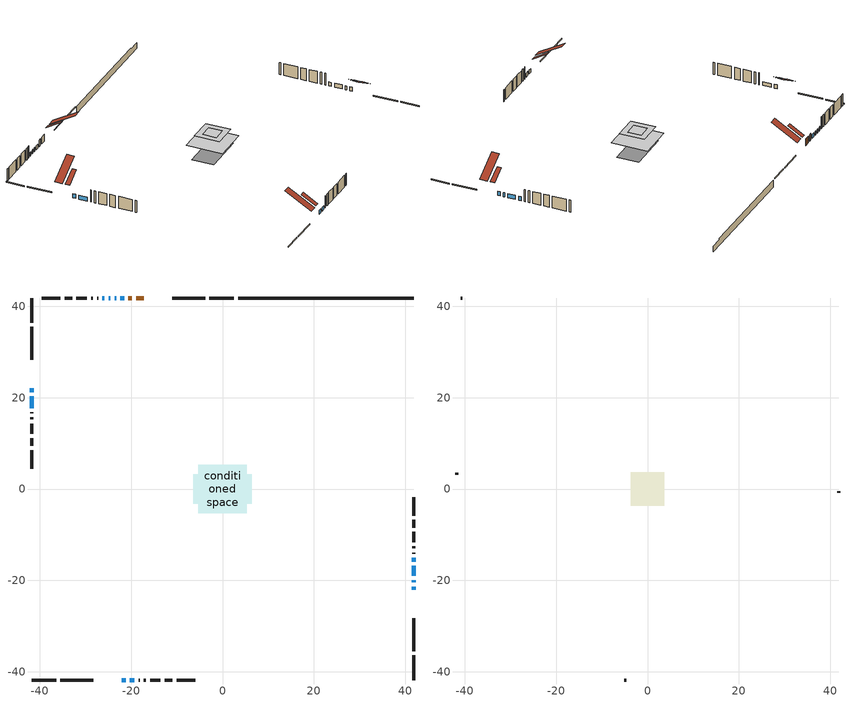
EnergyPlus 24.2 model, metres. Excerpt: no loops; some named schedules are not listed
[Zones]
conditioned space
 floor adiabatic (AdiabaticFloorConstruction): -5.34,-5.34 -5.34,5.34 5.34,5.34 5.34,-5.34 z1.67
 floor foundation (Slab1 construction): -6.36,-3.24 -6.36,3.24 6.36,3.24 6.36,-3.24 z-1.68
 wall outside (RimJoist1 construction): 2.51,41.84 -2.9,41.84 / -41.84,-41.84 -36.44,-41.84 / -41.84,41.84 -41.84,36.44 / 41.84,-41.84 41.84,-36.44 z0.45:0.75
 wall outside (RimJoist2 construction): -3.82,41.84 -11.02,41.84 / -35.51,-41.84 -28.31,-41.84 / -41.84,35.51 -41.84,28.31 / 41.84,-35.51 41.84,-28.31 z0.45:0.75
 wall outside (AdiabaticWallConstruction 1): -17.28,41.84 -18.9,41.84 / -19.83,41.84 -20.64,41.84 z0.45:2.48
 wall outside (AdiabaticWallConstruction): -41.84,22.05 -41.84,21.24 / -21.57,41.84 -22.39,41.84 / 41.84,-22.05 41.84,-21.36 / -23.31,41.84 -23.66,41.84 / 41.84,-20.44 41.84,-19.97 / -22.05,-41.84 -21.24,-41.84 / -24.58,41.84 -24.96,41.84 / -41.84,20.31 -41.84,17.73 / 41.84,-19.05 41.84,-16.82 / 41.84,-15.89 41.84,-15.07 / -20.31,-41.84 -19.29,-41.84 / -25.89,41.84 -26.31,41.84 z0.45:1.67
 wall outside (Wall1 construction): -27.24,41.84 -27.45,41.84 / -18.36,-41.84 -18.15,-41.84 / -41.84,16.8 -41.84,16.59 / 41.84,-14.15 41.84,-13.94 z0.45:4.11
 wall outside (Wall2 construction): -28.38,41.84 -28.8,41.84 / -17.22,-41.84 -16.8,-41.84 / -41.84,15.67 -41.84,15.25 / 41.84,-13.01 41.84,-12.59 z0.45:4.11
 wall outside (Wall3 construction): -29.73,41.84 -31.99,41.84 / -15.87,-41.84 -13.61,-41.84 / -41.84,14.32 -41.84,12.05 / 41.84,-11.66 41.84,-9.39 z0.45:4.11
 wall outside (Wall4 construction): -32.92,41.84 -34.61,41.84 / -12.68,-41.84 -10.99,-41.84 / -41.84,11.12 -41.84,9.44 / 41.84,-8.46 41.84,-6.78 z0.45:4.11
 wall outside (Wall5 construction): -35.54,41.84 -39.6,41.84 / -10.06,-41.84 -6,-41.84 / -41.84,8.51 -41.84,4.44 / 41.84,-5.85 41.84,-1.78 z0.45:4.11
 wall foundation (FoundationWall1 construction): 3.43,41.84,-1.68 3.43,41.84,0.45 38,41.84,0.45 38,41.84,0.12 41.84,41.84,0.12 41.84,41.84,-1.68
 window (WindowConstruction): -41.84,22.05 -41.84,21.24 z0.45:1.67
 window (WindowConstruction 9): -21.57,41.84 -22.38,41.84 z0.45:1.67
 window (WindowConstruction 10): 41.84,-22.05 41.84,-21.37 z0.45:1.67
 window (WindowConstruction 11): -23.31,41.84 -23.66,41.84 z0.45:1.67
 window (WindowConstruction 1): 41.84,-20.44 41.84,-19.98 z0.45:1.67
 window (WindowConstruction 2): -22.05,-41.84 -21.24,-41.84 z0.45:1.67
 window (WindowConstruction 3): -24.59,41.84 -24.96,41.84 z0.45:1.67
 window (WindowConstruction 4): -41.84,20.31 -41.84,17.73 z0.45:1.67
 window (WindowConstruction 5): 41.84,-19.05 41.84,-16.82 z0.45:1.67
 window (WindowConstruction 6): 41.84,-15.89 41.84,-15.07 z0.45:1.67
 window (WindowConstruction 7): -20.31,-41.84 -19.29,-41.84 z0.45:1.67
 window (WindowConstruction 8): -25.89,41.84 -26.31,41.84 z0.45:1.67
 door (Door): -17.28,41.84 -18.9,41.84 z0.45:2.48
 door (Door 1): -19.83,41.84 -20.64,41.84 z0.45:2.48
 ceiling adiabatic (AdiabaticFloorConstruction): 5.34,-5.34 5.34,5.34 -5.34,5.34 -5.34,-5.34 z1.67
 roof outside (Roof3 construction): -16.35,41.84,4.11 -16.35,37.55,6.61 -15.11,37.55,6.61 -15.11,41.84,4.11; -22.98,-41.84,4.11 -22.98,-37.55,6.61 -24.22,-37.55,6.61 -24.22,-41.84,4.11; -41.84,22.98,4.11 -37.55,22.98,6.61 -37.55,24.22,6.61 -41.84,24.22,4.11; 41.84,-22.98,4.11 37.55,-22.98,6.61 37.55,-24.22,6.61 41.84,-24.22,4.11
attic - vented
 floor to conditioned space (Floor1 construction Reversed): -1.98,-1.98 -1.98,1.98 1.98,1.98 1.98,-1.98 z4.11
 floor to conditioned space (Floor2 construction Reversed): -3.65,-3.65 -3.65,3.65 3.65,3.65 3.65,-3.65 z4.11
 wall outside (Wall6 construction): -40.53,41.84 -40.91,41.84 / -5.07,-41.84 -4.69,-41.84 / -41.84,3.51 -41.84,3.13 / 41.84,-0.85 41.84,-0.47 z0.45:4.11
 roof outside (Roof1 construction): -14.18,41.84,4.11 -14.18,34.13,8.61 -11.95,34.13,8.61 -11.95,41.84,4.11; -25.15,-41.84,4.11 -25.15,-34.13,8.61 -27.38,-34.13,8.61 -27.38,-41.84,4.11; -41.84,25.15,4.11 -34.13,25.15,8.61 -34.13,27.38,8.61 -41.84,27.38,4.11; 41.84,-25.15,4.11 34.13,-25.15,8.61 34.13,-27.38,8.61 41.84,-27.38,4.11
[Building]
Building 1: Terrain=Suburbs
[Site:Location]
Yorkton_SK: Latitude {deg}=51.26; Longitude {deg}=-102.46; Time Zone {hr}=-6; Elevation {m}=498; Keep Site Location Information=Yes
[Site:GroundTemperature:Shallow]
-4.19528, -6.84742, -7.05981, -5.80124, -0.748752, 4.2802, 8.64002, 11.4019, 11.6365, 9.39021, 5.14156, 0.266876
[Site:WaterMainsTemperature]
Calculation Method=Schedule; Temperature Schedule=mains temperature schedule
[Material] Roughness=Rough; Thermal Absorptance=0.9
Name | Thickness {m} | Conductivity {W/m-K} | Density {kg/m3} | Specific Heat {J/kg-K} | Solar Absorptance | Visible Absorptance
asphalt or fiberglass shingles | 0.00635 | 0.162714 | 1121.4 | 1465.45 | 0.84 | 0.84
ceiling loosefill ins | 0.0846667 | 0.0480833 | 16.02 | 1046.75 | 0.7 | 0.7
ceiling stud and cavity | 0.1397 | 0.112058 | 65.682 | 1177.47 | 0.7 | 0.7
ceiling stud and cavity 1 | 0.1397 | 0.0859558 | 65.682 | 1177.47 | 0.7 | 0.7
concrete 4.0 in. | 0.1016 | 1.803125 | 2242.8 | 837.4 | 0.7 | 0.7
concrete 8.0 in. | 0.2032 | 1.803125 | 2242.8 | 837.4 | 0.7 | 0.7
door material | 0.04445 | 0.0451087 | 512.64 | 1214.23 | 0.7 | 0.7
door material 1 | 0.04445 | 0.188738 | 512.64 | 1214.23 | 0.7 | 0.7
exterior vertical ins | 0.0283443 | 0.029427 | 32.04 | 1214.23 | 0.7 | 0.7
floor covering | 0.0127 | 0.0433444 | 54.468 | 1339.84 | 0.6 | 0.6
floor rigid ins; wall rigid ins | 0.512978 | 0.029427 | 32.04 | 1214.23 | 0.7 | 0.7
floor stud and cavity | 0.1397 | 1.75129 | 37.0049 | 1207.88 | 0.7 | 0.7
furniture material conditioned space 1 | 0.1524 | 0.115458 | 640.8 | 1214.23 | 0.6 | 0.6
gypsum board | 0.0127 | 0.160291 | 801 | 837.4 | 0.6 | 0.6
gypsum board 1 | 0.0127 | 0.160291 | 801 | 837.4 | 0.7 | 0.7
osb sheathing 0.5 in. | 0.0127 | 0.115458 | 512.64 | 1214.23 | 0.7 | 0.7
osb sheathing 0.75 in. | 0.01905 | 0.115458 | 512.64 | 1214.23 | 0.7 | 0.7
osb sheathing 2.0 in. | 0.0508 | 0.115458 | 512.64 | 1214.23 | 0.7 | 0.7
rim joist stud and cavity | 0.0508 | 0.271007 | 50.32683 | 1063.81 | 0.6 | 0.6
rim joist stud and cavity 1 | 0.0508 | 0.0310022 | 125.044 | 1163.47 | 0.6 | 0.6
roof stud and cavity | 0.2032 | 0.152714 | 78.34581 | 1123.46 | 0.7 | 0.7
wall stud and cavity | 0.1397 | 1.08697 | 139.0536 | 1170.24 | 0.7 | 0.7
wall stud and cavity 1 | 0.1397 | 0.115318 | 139.0536 | 1170.24 | 0.7 | 0.7
wall stud and cavity 2 | 0.1397 | 0.0959353 | 139.0536 | 1170.24 | 0.7 | 0.7
wall stud and cavity 3 | 0.1397 | 1.20227 | 139.0536 | 1170.24 | 0.7 | 0.7
wall stud and cavity 4 | 0.1397 | 0.112697 | 139.0536 | 1170.24 | 0.7 | 0.7
wall stud and cavity 5 | 0.0889 | 6.1454 | 50.32683 | 1063.81 | 0.6 | 0.6
wall stud and cavity 6 | 0.0889 | 0.380278 | 52.3479 | 1209.89 | 0.7 | 0.7
wall stud and cavity 7 | 0.0889 | 0.391764 | 83.0341 | 1211.67 | 0.7 | 0.7
wood siding | 0.0254 | 0.102417 | 544.68 | 1172.36 | 0 | 0
wood siding 1 | 0.00254 | 0.102417 | 544.68 | 1172.36 | 0 | 0
wood siding 2; wood siding 3; wood siding 4 | 0.0254 | 0.102417 | 544.68 | 1172.36 | 0.7 | 0.7
[WindowMaterial:SimpleGlazingSystem]
Name | U-Factor {W/m2-K} | Solar Heat Gain Coefficient
WindowMaterial | 2.77711 | 0.53
WindowMaterial 1 | 2.97414 | 0.61
WindowMaterial 2 | 2.94461 | 0.64
WindowMaterial 3 | 2.99117 | 0.59
WindowMaterial 4 | 2.89067 | 0.69
WindowMaterial 5 | 2.89578 | 0.69
WindowMaterial 6 | 2.92871 | 0.66
WindowMaterial 7 | 2.98152 | 0.6
WindowMaterial 8 | 2.748152 | 0.58
[Construction]
AdiabaticFloorConstruction: floor stud and cavity, floor rigid ins, osb sheathing 0.75 in., floor covering
AdiabaticWallConstruction: wood siding 3, wall rigid ins, wall stud and cavity 6, gypsum board
AdiabaticWallConstruction 1: wood siding 4, wall rigid ins, wall stud and cavity 6, gypsum board
Door: door material
Door 1: door material 1
Floor1 construction Reversed: gypsum board, ceiling stud and cavity
Floor2 construction Reversed: gypsum board, ceiling stud and cavity 1, ceiling loosefill ins
FoundationWall1 construction: concrete 8.0 in., gypsum board 1
furniture construction conditioned space 1: furniture material conditioned space 1
PartitionWallConstruction: gypsum board, wall stud and cavity 7, gypsum board
RimJoist1 construction: wood siding 2, rim joist stud and cavity
RimJoist2 construction: wood siding 2, osb sheathing 2.0 in., rim joist stud and cavity 1
Roof1 construction: asphalt or fiberglass shingles
Roof3 construction: asphalt or fiberglass shingles, osb sheathing 0.75 in., roof stud and cavity, gypsum board
Slab1 construction: concrete 4.0 in.
Wall1 construction: wood siding, osb sheathing 0.5 in., wall stud and cavity, gypsum board
Wall2 construction: wood siding, osb sheathing 0.5 in., wall stud and cavity 1, gypsum board
Wall3 construction: wood siding, osb sheathing 0.5 in., wall stud and cavity 2, gypsum board
Wall4 construction: wood siding, osb sheathing 0.5 in., wall stud and cavity 3, gypsum board
Wall5 construction: wood siding, osb sheathing 0.5 in., wall stud and cavity 4, gypsum board
Wall6 construction: wood siding 1, wall stud and cavity 5
WindowConstruction; WindowConstruction 6; WindowConstruction 9: WindowMaterial
WindowConstruction 1: WindowMaterial 1
WindowConstruction 10; WindowConstruction 11: WindowMaterial 8
WindowConstruction 2: WindowMaterial 2
WindowConstruction 3: WindowMaterial 3
WindowConstruction 4: WindowMaterial 4
WindowConstruction 5: WindowMaterial 5
WindowConstruction 7: WindowMaterial 6
WindowConstruction 8: WindowMaterial 7
[Zone] Multiplier=1; Part of Total Floor Area=Yes
Name | Volume {m3}
attic - vented | 47.9656
conditioned space | 491.8
[Space]
Name | Zone | Volume {m3}
attic - vented 1 | attic - vented | 47.9656
conditioned space 1 | conditioned space | 491.8
[ZoneInfiltration:EffectiveLeakageArea]
infil attic - vented 1: Zone or Space=attic - vented 1; Schedule=Always On Discrete; Effective Air Leakage Area {cm2}=2394.44; Stack Coefficient=0.00056714; Wind Coefficient=1.60903e-05
[ZoneMixing]
whole house fan mix: Zone or Space=attic - vented; Schedule=Always On Continuous; Design Flow Rate Calculation Method=Flow/Zone; Design Flow Rate {m3/s}=0; Source Zone or Space=conditioned space
[SurfaceProperty:ExposedFoundationPerimeter]
Slab1: Exposed Perimeter Calculation Method=TotalExposedPerimeter; Total Exposed Perimeter {m}=38.405
[InternalMass] Zone or ZoneList=conditioned space; Space or SpaceList=conditioned space 1
Name | Construction | Surface Area {m2}
furniture mass conditioned space 1 | furniture construction conditioned space 1 | 78.6801
partition wall mass | PartitionWallConstruction | 196.7
[Lights]
interior lighting: Zone or ZoneList or Space or SpaceList=conditioned space 1; Schedule=interior lighting schedule; Design Level Calculation Method=LightingLevel; Lighting Level {W}=343.2; Return Air Fraction=0; Fraction Radiant=0.6; Fraction Visible=0.2; Fraction Replaceable=1
[People]
occupants: Zone or ZoneList or Space or SpaceList=conditioned space 1; Number of People Schedule=occupants schedule; Number of People Calculation Method=People; Number of People=3; Fraction Radiant=0.314171; Sensible Heat Fraction=0.56303; Activity Level Schedule=occupants activity schedule; Carbon Dioxide Generation Rate {m3/s-W}=0; Enable ASHRAE 55 Comfort Warnings=No; Mean Radiant Temperature Calculation Type=EnclosureAveraged
[ElectricEquipment] Zone or ZoneList or Space or SpaceList=conditioned space 1; Design Level Calculation Method=EquipmentLevel
Name | Schedule | Design Level {W} | Fraction Latent | Fraction Radiant | Fraction Lost
clothes dryer | clothes dryer schedule | 140.772 | 0.015 | 0.081 | 0.85
clothes washer | clothes washer schedule | 32.1985 | 0.03 | 0.162 | 0.7
cooking range | cooking range schedule | 215.147 | 0.08 | 0.432 | 0.2
dishwasher | dishwasher schedule | 66.8632 | 0.3 | 0.18 | 0.4
fridge | fridge schedule | 72.9452 | 0 | 0.6 | 0
mech vent house fan | mech vent house fan schedule | 0 | 0 | 0 | 1
mech vent house fan cfis | mech vent house fan cfis schedule | 0 | 0 | 0 | 0
misc plug loads | misc plug loads schedule | 494.7 | 0.045 | 0.513 | 0.1
whole house fan | Always On Discrete | 0 | 0 | 0 | 1
[OtherEquipment] Zone or ZoneList or Space or SpaceList=conditioned space 1; Design Level Calculation Method=EquipmentLevel
Name | Fuel Type | Schedule | Design Level {W} | Fraction Latent | Fraction Radiant | Fraction Lost
clothes dryer 1 | Electricity | clothes dryer schedule | 0 | 0.015 | 0.081 | 0.85
cooking range 1 | Electricity | cooking range schedule | 0 | 0.08 | 0.432 | 0.2
general water use latent | None | general water use schedule | 62.594 | 1 | 0 | 0
general water use sensible | None | general water use schedule | -61.6891 | 0 | 0.6 | 0
mech vent house fan latent load | None | Always On Discrete | 0 | 1 | 0 | 0
mech vent house fan sensible load | None | Always On Discrete | 0 | 0 | 0 | 0
water heater energy adjustment1 | NaturalGas | Always On Discrete | 0.01 | 0 | 0 | 1
[ZoneInfiltration:DesignFlowRate] Zone or ZoneList or Space or SpaceList=conditioned space 1; Schedule=Always On Discrete; Design Flow Rate Calculation Method=Flow/Zone; Design Flow Rate {m3/s}=0
infil flow; natural vent flow; whole house fan flow
[AvailabilityManager:Scheduled]
furnace airloop Availability Manager: Schedule=Always On Discrete
[Foundation:Kiva]
Foundation Kiva 1: Initial Indoor Air Temperature {C}=21; Wall Height Above Grade {m}=0.450007; Wall Depth Below Slab {m}=0.2032; Custom Block Material Name 1=exterior vertical ins; Custom Block Depth 1 {m}=2.13; Custom Block X Position 1 {m}=0.2159; Custom Block Z Position 1 {m}=0
[Foundation:Kiva:Settings]
Soil Conductivity {W/m-K}=0.849921; Soil Density {kg/m3}=1842.3; Soil Specific Heat {J/kg-K}=418.7; Ground Solar Absorptivity=0.9; Ground Thermal Absorptivity=0.9; Ground Surface Roughness {m}=0.03; Far-Field Width {m}=40; Deep-Ground Boundary Condition=ZeroFlux; Deep-Ground Depth {m}=40; Minimum Cell Dimension {m}=0.2; Maximum Cell Growth Coefficient=3; Simulation Timestep=Timestep
[Exterior:Lights]
exterior lighting: Schedule=exterior lighting schedule; Design Level {W}=75.6
[EnergyManagementSystem:GlobalVariable]
furnace_airloop_Fan_RTF
infil_program_Qfan
infil_program_Qinf
natural_vent_program_Qnv
natural_vent_program_Qwhf
[EnergyManagementSystem:Sensor]
Name | Output:Variable or Output:Meter Index Key | Output:Variable or Output:Meter
airflow_gain | infil flow | Infiltration Sensible Heat Gain Energy
airflow_gain_1 | natural vent flow | Infiltration Sensible Heat Gain Energy
airflow_gain_2 | whole house fan flow | Infiltration Sensible Heat Gain Energy
airflow_loss | infil flow | Infiltration Sensible Heat Loss Energy
airflow_loss_1 | natural vent flow | Infiltration Sensible Heat Loss Energy
airflow_loss_2 | whole house fan flow | Infiltration Sensible Heat Loss Energy
clg_load_cond |  | Cooling:EnergyTransfer:Zone:CONDITIONED SPACE
clg_sp_s; clg_sp_s_1 | cooling setpoint | Schedule Value
clothes_dryer_exhaust_0_sch_s | clothes dryer exhaust 0 schedule | Schedule Value
cool_season | cooling season schedule | Schedule Value
htg_load_cond |  | Heating:EnergyTransfer:Zone:CONDITIONED SPACE
htg_sp_s; htg_sp_s_1 | heating setpoint | Schedule Value
ig_ee_conv | clothes dryer | Electric Equipment Convective Heating Energy
ig_ee_conv_2 | cooking range | Electric Equipment Convective Heating Energy
ig_ee_conv_4 | fridge | Electric Equipment Convective Heating Energy
ig_ee_conv_5 | misc plug loads | Electric Equipment Convective Heating Energy
ig_ee_conv_6 | whole house fan | Electric Equipment Convective Heating Energy
ig_ee_rad | clothes dryer | Electric Equipment Radiant Heating Energy
ig_ee_rad_2 | cooking range | Electric Equipment Radiant Heating Energy
ig_ee_rad_4 | fridge | Electric Equipment Radiant Heating Energy
ig_ee_rad_5 | misc plug loads | Electric Equipment Radiant Heating Energy
ig_ee_rad_6 | whole house fan | Electric Equipment Radiant Heating Energy
ig_lgt_conv | interior lighting | Lights Convective Heating Energy
ig_lgt_rad | interior lighting | Lights Radiant Heating Energy
ig_lgt_vis | interior lighting | Lights Visible Radiation Heating Energy
ig_oe_conv | clothes dryer 1 | Other Equipment Convective Heating Energy
ig_oe_conv_1 | cooking range 1 | Other Equipment Convective Heating Energy
ig_oe_conv_2 | general water use latent | Other Equipment Convective Heating Energy
ig_oe_conv_3 | general water use sensible | Other Equipment Convective Heating Energy
ig_oe_conv_4 | water heater energy adjustment1 | Other Equipment Convective Heating Energy
ig_oe_rad | clothes dryer 1 | Other Equipment Radiant Heating Energy
ig_oe_rad_1 | cooking range 1 | Other Equipment Radiant Heating Energy
ig_oe_rad_2 | general water use latent | Other Equipment Radiant Heating Energy
ig_oe_rad_3 | general water use sensible | Other Equipment Radiant Heating Energy
ig_oe_rad_4 | water heater energy adjustment1 | Other Equipment Radiant Heating Energy
ig_ppl_conv | occupants | People Convective Heating Energy
ig_ppl_rad | occupants | People Radiant Heating Energy
im_conv | furniture mass conditioned space 1 | Surface Inside Face Convection Heat Gain Energy
im_conv_1 | partition wall mass | Surface Inside Face Convection Heat Gain Energy
im_ig | furniture mass conditioned space 1 | Surface Inside Face Internal Gains Radiation Heat Gain Energy
im_ig_1 | partition wall mass | Surface Inside Face Internal Gains Radiation Heat Gain Energy
im_lgt | furniture mass conditioned space 1 | Surface Inside Face Lights Radiation Heat Gain Energy
im_lgt_1 | partition wall mass | Surface Inside Face Lights Radiation Heat Gain Energy
im_sol | furniture mass conditioned space 1 | Surface Inside Face Solar Radiation Heat Gain Energy
im_sol_1 | partition wall mass | Surface Inside Face Solar Radiation Heat Gain Energy
im_surf | furniture mass conditioned space 1 | Surface Inside Face Net Surface Thermal Radiation Heat Gain Energy
im_surf_1 | partition wall mass | Surface Inside Face Net Surface Thermal Radiation Heat Gain Energy
mv_conv | mech vent house fan | Electric Equipment Convective Heating Energy
mv_conv_1 | mech vent house fan cfis | Electric Equipment Convective Heating Energy
mv_conv_2 | mech vent house fan latent load | Other Equipment Convective Heating Energy
mv_conv_3 | mech vent house fan sensible load | Other Equipment Convective Heating Energy
mv_rad | mech vent house fan | Electric Equipment Radiant Heating Energy
mv_rad_1 | mech vent house fan cfis | Electric Equipment Radiant Heating Energy
mv_rad_2 | mech vent house fan latent load | Other Equipment Radiant Heating Energy
mv_rad_3 | mech vent house fan sensible load | Other Equipment Radiant Heating Energy
natural_vent_s | natural vent schedule | Schedule Value
out_pb_s |  | Site Outdoor Air Barometric Pressure
out_wt_s |  | Site Outdoor Air Humidity Ratio
site_vw_s |  | Site Wind Speed
ss_back_out | Window1 | Surface Window Shortwave from Zone Back Out Window Heat Transfer Rate
ss_back_out_1 | Window10 | Surface Window Shortwave from Zone Back Out Window Heat Transfer Rate
ss_back_out_10 | Window8 | Surface Window Shortwave from Zone Back Out Window Heat Transfer Rate
ss_back_out_11 | Window9 | Surface Window Shortwave from Zone Back Out Window Heat Transfer Rate
ss_back_out_2 | Window11 | Surface Window Shortwave from Zone Back Out Window Heat Transfer Rate
ss_back_out_3 | Window13 | Surface Window Shortwave from Zone Back Out Window Heat Transfer Rate
ss_back_out_4 | Window2 | Surface Window Shortwave from Zone Back Out Window Heat Transfer Rate
ss_back_out_5 | Window3 | Surface Window Shortwave from Zone Back Out Window Heat Transfer Rate
ss_back_out_6 | Window4 | Surface Window Shortwave from Zone Back Out Window Heat Transfer Rate
ss_back_out_7 | Window5 | Surface Window Shortwave from Zone Back Out Window Heat Transfer Rate
ss_back_out_8 | Window6 | Surface Window Shortwave from Zone Back Out Window Heat Transfer Rate
ss_back_out_9 | Window7 | Surface Window Shortwave from Zone Back Out Window Heat Transfer Rate
ss_conv | Door1 | Surface Inside Face Convection Heat Gain Energy
ss_conv_1 | Door2 | Surface Inside Face Convection Heat Gain Energy
ss_conv_10 | Window6 | Surface Inside Face Convection Heat Gain Energy
ss_conv_11 | Window7 | Surface Inside Face Convection Heat Gain Energy
ss_conv_12 | Window8 | Surface Inside Face Convection Heat Gain Energy
ss_conv_13 | Window9 | Surface Inside Face Convection Heat Gain Energy
ss_conv_2 | Window1 | Surface Inside Face Convection Heat Gain Energy
ss_conv_3 | Window10 | Surface Inside Face Convection Heat Gain Energy
ss_conv_4 | Window11 | Surface Inside Face Convection Heat Gain Energy
ss_conv_5 | Window13 | Surface Inside Face Convection Heat Gain Energy
ss_conv_6 | Window2 | Surface Inside Face Convection Heat Gain Energy
ss_conv_7 | Window3 | Surface Inside Face Convection Heat Gain Energy
ss_conv_8 | Window4 | Surface Inside Face Convection Heat Gain Energy
ss_conv_9 | Window5 | Surface Inside Face Convection Heat Gain Energy
ss_ig | Door1 | Surface Inside Face Internal Gains Radiation Heat Gain Energy
ss_ig_1 | Door2 | Surface Inside Face Internal Gains Radiation Heat Gain Energy
ss_ig_10 | Window6 | Surface Inside Face Internal Gains Radiation Heat Gain Energy
ss_ig_11 | Window7 | Surface Inside Face Internal Gains Radiation Heat Gain Energy
ss_ig_12 | Window8 | Surface Inside Face Internal Gains Radiation Heat Gain Energy
ss_ig_13 | Window9 | Surface Inside Face Internal Gains Radiation Heat Gain Energy
ss_ig_2 | Window1 | Surface Inside Face Internal Gains Radiation Heat Gain Energy
ss_ig_3 | Window10 | Surface Inside Face Internal Gains Radiation Heat Gain Energy
ss_ig_4 | Window11 | Surface Inside Face Internal Gains Radiation Heat Gain Energy
ss_ig_5 | Window13 | Surface Inside Face Internal Gains Radiation Heat Gain Energy
ss_ig_6 | Window2 | Surface Inside Face Internal Gains Radiation Heat Gain Energy
ss_ig_7 | Window3 | Surface Inside Face Internal Gains Radiation Heat Gain Energy
ss_ig_8 | Window4 | Surface Inside Face Internal Gains Radiation Heat Gain Energy
ss_ig_9 | Window5 | Surface Inside Face Internal Gains Radiation Heat Gain Energy
ss_lgt | Door1 | Surface Inside Face Lights Radiation Heat Gain Energy
ss_lgt_1 | Door2 | Surface Inside Face Lights Radiation Heat Gain Energy
ss_sol | Door1 | Surface Inside Face Solar Radiation Heat Gain Energy
ss_sol_1 | Door2 | Surface Inside Face Solar Radiation Heat Gain Energy
ss_surf | Door1 | Surface Inside Face Net Surface Thermal Radiation Heat Gain Energy
ss_surf_1 | Door2 | Surface Inside Face Net Surface Thermal Radiation Heat Gain Energy
ss_surf_10 | Window6 | Surface Inside Face Net Surface Thermal Radiation Heat Gain Energy
ss_surf_11 | Window7 | Surface Inside Face Net Surface Thermal Radiation Heat Gain Energy
ss_surf_12 | Window8 | Surface Inside Face Net Surface Thermal Radiation Heat Gain Energy
ss_surf_13 | Window9 | Surface Inside Face Net Surface Thermal Radiation Heat Gain Energy
ss_surf_2 | Window1 | Surface Inside Face Net Surface Thermal Radiation Heat Gain Energy
ss_surf_3 | Window10 | Surface Inside Face Net Surface Thermal Radiation Heat Gain Energy
ss_surf_4 | Window11 | Surface Inside Face Net Surface Thermal Radiation Heat Gain Energy
ss_surf_5 | Window13 | Surface Inside Face Net Surface Thermal Radiation Heat Gain Energy
ss_surf_6 | Window2 | Surface Inside Face Net Surface Thermal Radiation Heat Gain Energy
ss_surf_7 | Window3 | Surface Inside Face Net Surface Thermal Radiation Heat Gain Energy
ss_surf_8 | Window4 | Surface Inside Face Net Surface Thermal Radiation Heat Gain Energy
ss_surf_9 | Window5 | Surface Inside Face Net Surface Thermal Radiation Heat Gain Energy
ss_trans_in | Window1 | Surface Window Transmitted Solar Radiation Rate
ss_trans_in_1 | Window10 | Surface Window Transmitted Solar Radiation Rate
ss_trans_in_10 | Window8 | Surface Window Transmitted Solar Radiation Rate
ss_trans_in_11 | Window9 | Surface Window Transmitted Solar Radiation Rate
ss_trans_in_2 | Window11 | Surface Window Transmitted Solar Radiation Rate
ss_trans_in_3 | Window13 | Surface Window Transmitted Solar Radiation Rate
ss_trans_in_4 | Window2 | Surface Window Transmitted Solar Radiation Rate
ss_trans_in_5 | Window3 | Surface Window Transmitted Solar Radiation Rate
ss_trans_in_6 | Window4 | Surface Window Transmitted Solar Radiation Rate
ss_trans_in_7 | Window5 | Surface Window Transmitted Solar Radiation Rate
ss_trans_in_8 | Window6 | Surface Window Transmitted Solar Radiation Rate
ss_trans_in_9 | Window7 | Surface Window Transmitted Solar Radiation Rate
ss_trans_out | Window1 | Surface Inside Face Initial Transmitted Diffuse Transmitted Out Window Solar Radiation Rate
ss_trans_out_1 | Window10 | Surface Inside Face Initial Transmitted Diffuse Transmitted Out Window Solar Radiation Rate
